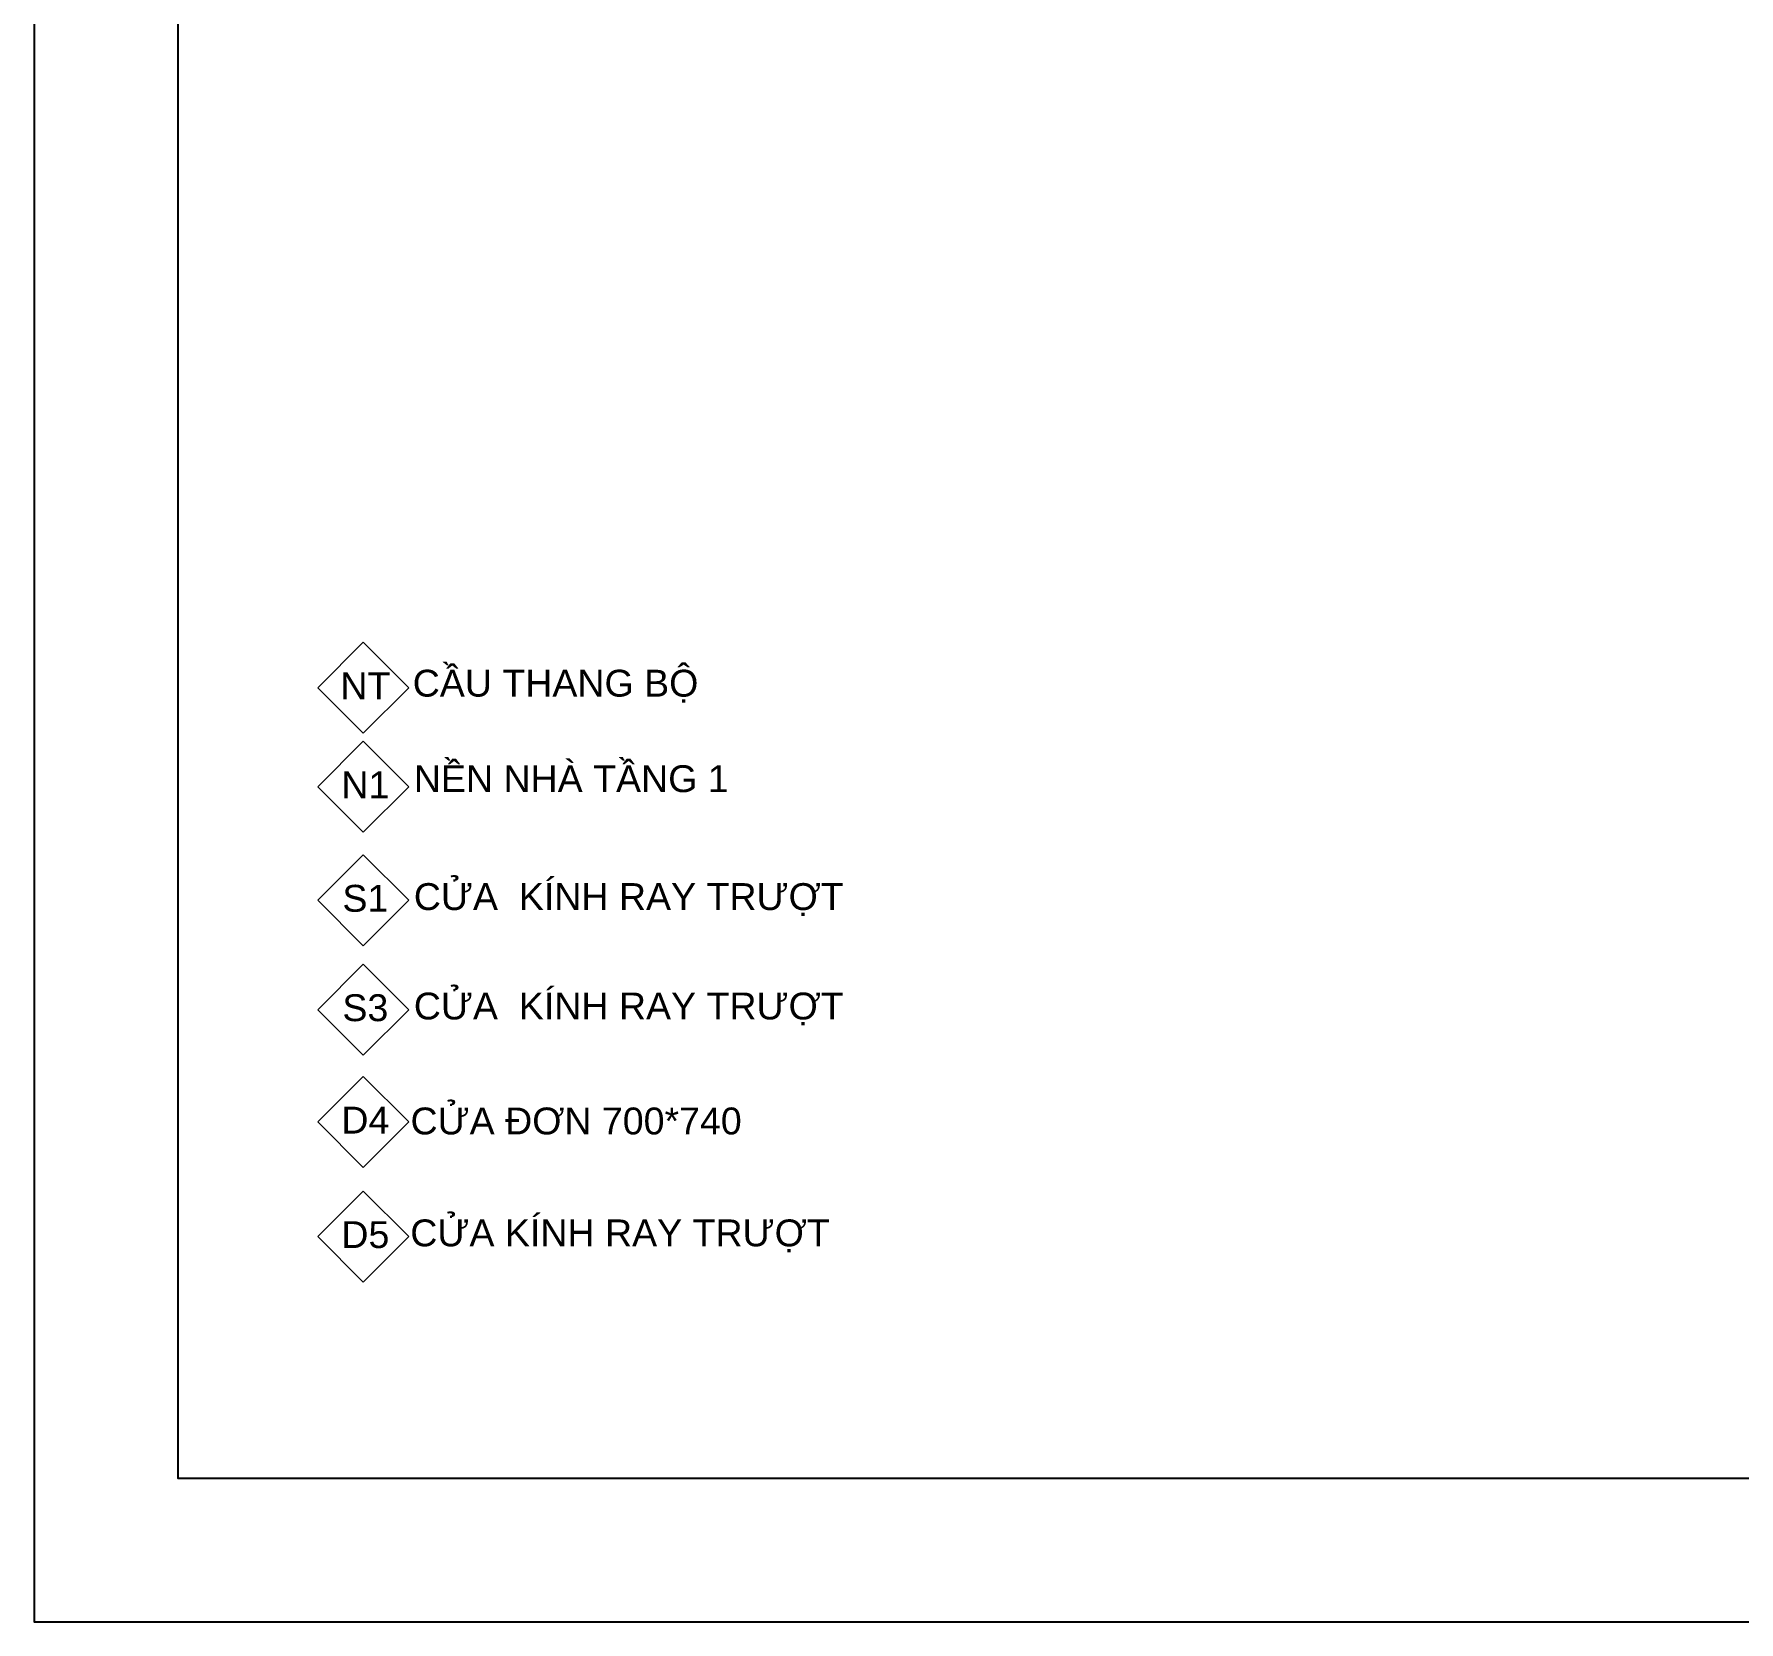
# Model space of a CAD drawing. Header units: millimetres. Extents: x -26398 to 135532, y -376633 to 43268.
# Drawn here: x 35438 to 36365, y -148906 to -148043 of the extents above; entities that cross this region are included whole.
import ezdxf

# ---------------------------------------------------------------- set-up
doc = ezdxf.new("R2010")
doc.units = ezdxf.units.MM
doc.layers.add('A6-GHICHU', color=147, linetype='Continuous', lineweight=20)
doc.styles.add('TUANH', font='')
doc.styles.get('TUANH').set_extended_font_data('VNI-Helve-Condense', bold=True)

# ---------------------------------------------------------------- blocks, each defined once
blk = doc.blocks.new('khung ten a2')
blk.add_lwpolyline([(-1000, 1000), (-1000, 41000), (-58400, 41000), (-58400, 1000)], close=True)
at = {"layer": 'DEFPOINTS', "color": 252}
blk.add_lwpolyline([(0, 0), (0, 42000), (-59400, 42000), (-59400, 0)], close=True, dxfattribs=at)

msp = doc.modelspace()

# ---------------------------------------------------------------- linework, layer by layer
at = {"layer": 'A6-GHICHU', "ltscale": 0.5}
for points in [[(35617.22, -148423.13), (35641.98, -148398.36), (35617.22, -148373.59), (35592.45, -148398.36)], [(35617.22, -148476.91), (35641.98, -148452.14), (35617.22, -148427.37), (35592.45, -148452.14)], [(35617.22, -148538.62), (35641.98, -148513.85), (35617.22, -148489.08), (35592.45, -148513.85)], [(35617.22, -148598.06), (35641.98, -148573.29), (35617.22, -148548.53), (35592.45, -148573.29)], [(35617.22, -148659.01), (35641.98, -148634.24), (35617.22, -148609.47), (35592.45, -148634.24)], [(35617.22, -148721.31), (35641.98, -148696.55), (35617.22, -148671.78), (35592.45, -148696.55)]]:
    msp.add_lwpolyline(points, close=True, dxfattribs=at)

# ---------------------------------------------------------------- block references
at = {"xscale": 0.07799562488809286, "yscale": 0.07799562488809286, "zscale": 0.07799562488809286}
msp.add_blockref('khung ten a2', (40071.3, -148905.84), dxfattribs=at)

# ---------------------------------------------------------------- texts
at = {"layer": 'A6-GHICHU', "ltscale": 0.5, "char_height": 14.5948, "attachment_point": 5, "style": 'TUANH'}
for s, insert in [('{\\fArial|b0|i0|c163|p34;N\\fArial|b0|i0|c0|p34;T}', (35618.32, -148397.37)), ('{\\fArial|b0|i0|c163|p34;CẦU THANG BỘ}', (35721.63, -148397.51)), ('{\\fArial|b0|i0|c163|p34;NỀN\\fArial|b0|i0|c0|p34; NHÀ\\fArial|b0|i0|c163|p34; TẦNG 1}', (35730.17, -148447.88)), ('{\\fArial|b0|i0|c163|p34;N1}', (35618.32, -148451.15)), ('{\\fArial|b0|i0|c163|p34;CỬA  KÍNH RAY TRƯỢT}', (35761.41, -148513.44)), ('{\\fArial|b0|i0|c163|p34;S1}', (35618.32, -148512.86)), ('{\\fArial|b0|i0|c163|p34;S3}', (35618.32, -148572.3)), ('{\\fArial|b0|i0|c163|p34;CỬA  KÍNH RAY TRƯỢT}', (35761.41, -148572.88)), ('{\\fArial|b0|i0|c163|p34;CỬA ĐƠN 700*740}', (35732.82, -148633.82)), ('{\\fArial|b0|i0|c163|p34;D4}', (35618.32, -148633.25)), ('{\\fArial|b0|i0|c163|p34;CỬA KÍNH RAY TRƯỢT   }', (35756.67, -148696.13)), ('{\\fArial|b0|i0|c163|p34;D5}', (35618.32, -148695.55))]:
    msp.add_mtext(s, dxfattribs=dict(at, insert=insert))

doc.saveas('drawing.dxf')
